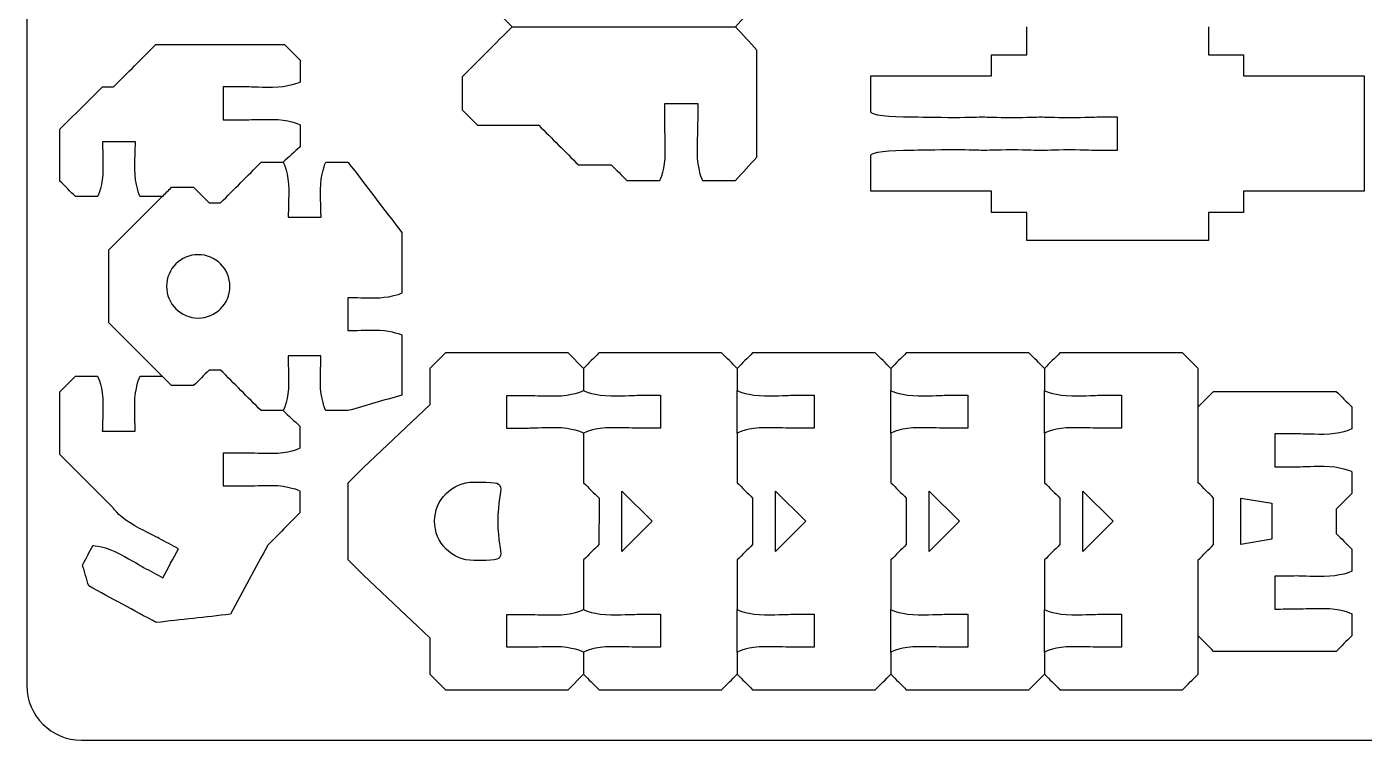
# Model space of a CAD drawing. Extents: x 0 to 680, y 0 to 410.
# Drawn here: x 230 to 351.9, y 280 to 345 of the extents above; entities that cross this region are included whole.
import ezdxf

# ---------------------------------------------------------------- set-up
doc = ezdxf.new("R2010")
doc.units = 0
doc.header["$MEASUREMENT"] = 0
doc.layers.add('DEFAULT', color=18, linetype='CONTINUOUS')

msp = doc.modelspace()

# ---------------------------------------------------------------- linework, layer by layer
at = {"layer": 'DEFAULT', "color": 1}
for points in [[(280.73, 313.88), (279.32, 315.29), (268.15, 315.29), (266.73, 313.88), (266.73, 310.56), (260.68, 304.86), (259.26, 303.44), (259.26, 296.46), (260.68, 295.05), (266.73, 289.34), (266.73, 286.02), (268.15, 284.61), (279.32, 284.61), (280.73, 286.02)], [(294.73, 307.97), (294.73, 311.88)], [(308.73, 307.97), (308.72, 311.88)], [(322.73, 307.97), (322.72, 311.88)], [(294.73, 288.02), (294.73, 291.92)], [(308.73, 288.02), (308.72, 291.92)], [(322.73, 288.02), (322.72, 291.92)]]:
    msp.add_lwpolyline(points, dxfattribs=at)
for points in [[(284.22, 302.71), (286.98, 299.95), (284.22, 297.19)], [(298.22, 302.71), (300.97, 299.95), (298.22, 297.19)], [(312.21, 302.71), (314.97, 299.95), (312.21, 297.19)], [(326.21, 302.71), (328.97, 299.95), (326.21, 297.19)], [(343.45, 298.31), (340.62, 297.84), (340.62, 302.06), (343.45, 301.59)]]:
    msp.add_lwpolyline(points, close=True, dxfattribs=at)
for points, knots in [([(445, 280.01), (375, 280.01), (305, 280.01), (235, 280.01), (232.24, 280.01), (230.01, 282.25), (230.01, 285), (230.01, 325), (230.01, 365), (230.01, 405), (230.01, 407.77), (232.24, 410), (235, 410), (305, 410), (375, 410), (445, 410), (447.76, 410), (450, 407.77), (450, 405), (450, 365), (450, 325), (450, 285), (450, 282.25), (447.76, 280.01), (445, 280.01)], [0, 0, 0, 0, 595.271, 595.271, 595.271, 596.271, 596.271, 596.271, 936.431, 936.431, 936.431, 937.431, 937.431, 937.431, 1532.702, 1532.702, 1532.702, 1533.702, 1533.702, 1533.702, 1873.862, 1873.862, 1873.862, 1874.862, 1874.862, 1874.862, 1874.862]), ([(296.52, 356.88), (296.52, 353.63), (296.52, 350.38), (296.52, 347.12), (295.88, 346.42), (295.23, 345.71), (294.58, 345), (287.8, 345), (281.01, 345), (274.23, 345), (272.71, 346.52), (271.19, 348.05), (269.67, 349.57), (269.67, 350.57), (269.67, 351.56), (269.67, 352.56), (270.14, 353.04), (270.61, 353.51), (271.08, 353.98), (272.94, 353.98), (274.8, 353.98), (276.65, 353.98), (277.86, 355.18), (279.06, 356.38), (280.26, 357.58), (281.26, 357.58), (282.26, 357.58), (283.26, 357.58), (283.73, 358.06), (284.2, 358.53), (284.67, 359), (285.67, 359), (286.67, 359), (287.68, 359), (287.74, 359), (288.18, 357.88), (288.18, 356.5), (288.18, 355.12), (288.13, 354.34), (288.13, 354), (288.14, 353.33), (288.14, 352.67), (288.14, 352), (289.14, 352), (290.14, 352), (291.14, 352), (291.13, 352.67), (291.13, 353.34), (291.13, 354), (291.13, 354.35), (291.08, 355.12), (291.08, 356.5), (291.08, 357.88), (291.53, 359.01), (291.58, 359), (292.58, 359), (293.58, 359), (294.58, 359), (295.23, 358.3), (295.88, 357.59), (296.52, 356.88)], [8.153539, 8.153539, 8.153539, 8.153539, 35.813539, 35.813539, 35.813539, 43.967078, 43.967078, 43.967078, 101.657078, 101.657078, 101.657078, 119.942152, 119.942152, 119.942152, 128.442152, 128.442152, 128.442152, 134.106082, 134.106082, 134.106082, 149.915082, 149.915082, 149.915082, 164.369052, 164.369052, 164.369052, 172.869052, 172.869052, 172.869052, 178.539341, 178.539341, 178.539341, 187.049341, 187.049341, 187.049341, 188.049341, 188.049341, 188.049341, 189.049341, 189.049341, 189.049341, 194.709348, 194.709348, 194.709348, 203.209348, 203.209348, 203.209348, 208.879356, 208.879356, 208.879356, 209.879356, 209.879356, 209.879356, 210.879356, 210.879356, 210.879356, 219.379356, 219.379356, 219.379356, 227.532895, 227.532895, 227.532895, 227.532895]), ([(274.23, 345), (272.71, 343.48), (271.19, 341.96), (269.67, 340.44), (269.67, 339.44), (269.67, 338.44), (269.67, 337.44), (270.14, 336.97), (270.61, 336.5), (271.08, 336.03), (272.94, 336.03), (274.8, 336.03), (276.65, 336.03), (277.86, 334.83), (279.06, 333.63), (280.26, 332.42), (281.26, 332.42), (282.26, 332.42), (283.26, 332.42), (283.73, 331.95), (284.2, 331.48), (284.67, 331.01), (285.67, 331.01), (286.67, 331.01), (287.68, 331.01), (287.74, 331.01), (288.18, 332.13), (288.18, 333.51), (288.18, 334.89), (288.13, 335.67), (288.13, 336.01), (288.14, 336.67), (288.14, 337.34), (288.14, 338.01), (289.14, 338.01), (290.14, 338.01), (291.14, 338.01), (291.13, 337.34), (291.13, 336.67), (291.13, 336), (291.13, 335.66), (291.08, 334.89), (291.08, 333.5), (291.08, 332.12), (291.53, 331), (291.58, 331.01), (292.58, 331.01), (293.58, 331.01), (294.58, 331.01), (295.23, 331.71), (295.88, 332.42), (296.52, 333.13), (296.52, 336.38), (296.52, 339.63), (296.52, 342.88), (295.88, 343.59), (295.23, 344.3), (294.58, 345)], [0, 0, 0, 0, 18.285074, 18.285074, 18.285074, 26.785074, 26.785074, 26.785074, 32.448296, 32.448296, 32.448296, 48.257296, 48.257296, 48.257296, 62.711973, 62.711973, 62.711973, 71.211973, 71.211973, 71.211973, 76.882262, 76.882262, 76.882262, 85.392262, 85.392262, 85.392262, 86.392262, 86.392262, 86.392262, 87.392262, 87.392262, 87.392262, 93.052271, 93.052271, 93.052271, 101.552271, 101.552271, 101.552271, 107.22228, 107.22228, 107.22228, 108.22228, 108.22228, 108.22228, 109.22228, 109.22228, 109.22228, 117.72228, 117.72228, 117.72228, 125.875819, 125.875819, 125.875819, 153.535819, 153.535819, 153.535819, 161.689358, 161.689358, 161.689358, 161.689358]), ([(337.66, 345), (337.66, 344.16), (337.66, 343.31), (337.66, 342.46), (338.73, 342.46), (339.8, 342.46), (340.86, 342.46), (340.86, 341.82), (340.86, 341.17), (340.86, 340.52), (344.53, 340.52), (348.19, 340.52), (351.86, 340.52), (351.86, 337.02), (351.86, 333.52), (351.86, 330.02), (348.19, 330.02), (344.53, 330.02), (340.86, 330.02), (340.86, 329.37), (340.86, 328.72), (340.86, 328.07), (339.8, 328.07), (338.73, 328.07), (337.66, 328.07), (337.66, 327.22), (337.66, 326.37), (337.66, 325.53), (332.15, 325.53), (326.63, 325.53), (321.11, 325.53), (321.11, 326.37), (321.11, 327.22), (321.11, 328.07), (320.05, 328.07), (318.98, 328.07), (317.91, 328.07), (317.91, 328.72), (317.91, 329.37), (317.91, 330.02), (314.25, 330.02), (310.58, 330.02), (306.92, 330.02), (306.92, 331.12), (306.92, 332.22), (306.92, 333.31), (306.92, 333.56), (308.58, 333.77), (310.63, 333.77), (310.99, 333.77), (313.05, 333.82), (314.5, 333.82), (315.96, 333.82), (316.77, 333.77), (317.13, 333.77), (317.49, 333.77), (318.3, 333.81), (319.75, 333.81), (321.21, 333.81), (322.03, 333.76), (322.39, 333.76), (322.75, 333.76), (323.56, 333.81), (325.02, 333.81), (326.47, 333.81), (327.29, 333.76), (327.65, 333.76), (328.23, 333.76), (328.81, 333.76), (329.39, 333.76), (329.39, 334.76), (329.39, 335.76), (329.39, 336.76), (329.39, 336.76), (327.84, 336.76), (327.65, 336.76), (327.3, 336.76), (326.48, 336.71), (325.02, 336.71), (323.56, 336.71), (322.74, 336.76), (322.38, 336.76), (322.03, 336.76), (321.21, 336.71), (319.76, 336.71), (318.3, 336.71), (317.49, 336.76), (317.13, 336.76), (316.77, 336.76), (315.96, 336.72), (314.5, 336.72), (313.05, 336.72), (310.99, 336.76), (310.63, 336.76), (308.58, 336.76), (306.92, 336.97), (306.92, 337.22), (306.92, 338.32), (306.92, 339.42), (306.92, 340.52), (310.58, 340.52), (314.25, 340.52), (317.91, 340.52), (317.91, 341.17), (317.91, 341.82), (317.91, 342.46), (318.98, 342.46), (320.05, 342.46), (321.11, 342.46), (321.11, 343.31), (321.11, 344.16), (321.11, 345)], [0, 0, 0, 0, 7.201, 7.201, 7.201, 16.277, 16.277, 16.277, 21.797, 21.797, 21.797, 52.968, 52.968, 52.968, 82.727, 82.727, 82.727, 113.898, 113.898, 113.898, 119.43, 119.43, 119.43, 128.506, 128.506, 128.506, 135.705, 135.705, 135.705, 182.612, 182.612, 182.612, 189.811, 189.811, 189.811, 198.887, 198.887, 198.887, 204.419, 204.419, 204.419, 235.59, 235.59, 235.59, 244.929, 244.929, 244.929, 245.929, 245.929, 245.929, 246.929, 246.929, 246.929, 247.929, 247.929, 247.929, 248.929, 248.929, 248.929, 249.929, 249.929, 249.929, 250.929, 250.929, 250.929, 251.929, 251.929, 251.929, 256.872, 256.872, 256.872, 265.362, 265.362, 265.362, 266.362, 266.362, 266.362, 267.362, 267.362, 267.362, 268.362, 268.362, 268.362, 269.362, 269.362, 269.362, 270.362, 270.362, 270.362, 271.362, 271.362, 271.362, 272.362, 272.362, 272.362, 273.362, 273.362, 273.362, 282.702, 282.702, 282.702, 313.873, 313.873, 313.873, 319.393, 319.393, 319.393, 328.469, 328.469, 328.469, 335.67, 335.67, 335.67, 335.67]), ([(242.35, 329.53), (241.68, 329.53), (241.02, 329.53), (240.35, 329.53), (240.3, 329.53), (239.85, 330.65), (239.85, 332.03), (239.85, 333.41), (239.91, 334.19), (239.91, 334.53), (238.91, 334.53), (237.91, 334.53), (236.91, 334.53), (236.9, 334.19), (236.95, 333.41), (236.95, 332.03), (236.95, 330.65), (236.5, 329.53), (236.44, 329.53), (235.78, 329.53), (235.11, 329.53), (234.44, 329.53), (233.97, 330.01), (233.5, 330.48), (233.03, 330.95), (233.03, 332.5), (233.03, 334.05), (233.03, 335.6), (233.02, 335.61), (233.01, 335.62), (233, 335.63), (234.3, 336.93), (235.6, 338.23), (236.9, 339.53), (237.24, 339.53), (237.57, 339.53), (237.91, 339.53), (239.19, 340.81), (240.48, 342.1), (241.76, 343.39), (245.67, 343.39), (249.58, 343.39), (253.49, 343.39), (253.96, 342.92), (254.43, 342.44), (254.91, 341.97), (254.91, 341.31), (254.91, 340.64), (254.91, 339.97), (254.91, 339.92), (253.78, 339.47), (252.4, 339.47), (251.02, 339.47), (250.25, 339.53), (249.9, 339.52), (249.24, 339.53), (248.57, 339.53), (247.9, 339.53), (247.9, 338.53), (247.9, 337.53), (247.9, 336.53), (248.57, 336.53), (249.23, 336.53), (249.9, 336.53), (250.24, 336.53), (251.02, 336.57), (252.4, 336.57), (253.78, 336.57), (254.9, 336.13), (254.9, 336.07), (254.9, 335.4), (254.9, 334.73), (254.9, 334.07), (254.39, 333.6), (253.87, 333.13), (253.36, 332.67)], [0, 0, 0, 0, 5.67, 5.67, 5.67, 6.67, 6.67, 6.67, 7.67, 7.67, 7.67, 16.169, 16.169, 16.169, 17.169, 17.169, 17.169, 18.169, 18.169, 18.169, 23.838, 23.838, 23.838, 29.508996, 29.508996, 29.508996, 42.707996, 42.707996, 42.707996, 42.800192, 42.800192, 42.800192, 58.434325, 58.434325, 58.434325, 61.275325, 61.275325, 61.275325, 76.739045, 76.739045, 76.739045, 109.989045, 109.989045, 109.989045, 115.659334, 115.659334, 115.659334, 121.329334, 121.329334, 121.329334, 122.329334, 122.329334, 122.329334, 123.329334, 123.329334, 123.329334, 128.998343, 128.998343, 128.998343, 137.498343, 137.498343, 137.498343, 143.157343, 143.157343, 143.157343, 144.157343, 144.157343, 144.157343, 145.157343, 145.157343, 145.157343, 150.827343, 150.827343, 150.827343, 156.719559, 156.719559, 156.719559, 156.719559]), ([(251.36, 310.03), (252.03, 310.03), (252.7, 310.03), (253.36, 310.03), (253.42, 310.03), (253.86, 311.15), (253.86, 312.53), (253.86, 313.91), (253.81, 314.69), (253.81, 315.03), (254.81, 315.03), (255.81, 315.03), (256.81, 315.03), (256.81, 314.69), (256.76, 313.92), (256.76, 312.53), (256.77, 311.15), (257.21, 310.04), (257.27, 310.04), (257.93, 310.03), (258.6, 310.03), (259.27, 310.03), (260.9, 310.5), (262.54, 310.97), (264.17, 311.45), (264.17, 313.27), (264.17, 315.1), (264.17, 316.93), (263.87, 317.07), (262.91, 317.37), (261.77, 317.37), (260.38, 317.37), (259.61, 317.32), (259.27, 317.32), (259.27, 318.32), (259.27, 319.32), (259.27, 320.32), (259.61, 320.32), (260.38, 320.27), (261.76, 320.27), (262.91, 320.28), (263.88, 320.58), (264.17, 320.72), (264.17, 322.56), (264.17, 324.41), (264.17, 326.26), (262.54, 328.4), (260.9, 330.54), (259.27, 332.67), (258.6, 332.67), (257.94, 332.67), (257.27, 332.67), (257.22, 332.67), (256.77, 331.55), (256.77, 330.17), (256.77, 328.79), (256.82, 328.01), (256.82, 327.67), (255.82, 327.67), (254.83, 327.67), (253.83, 327.67), (253.82, 328.01), (253.87, 328.79), (253.87, 330.17), (253.86, 331.55), (253.42, 332.67), (253.36, 332.67), (252.7, 332.67), (252.03, 332.67), (251.36, 332.67), (250.13, 331.43), (248.9, 330.2), (247.67, 328.97), (247.32, 328.97), (246.97, 328.97), (246.62, 328.97), (246.15, 329.44), (245.68, 329.91), (245.2, 330.38), (244.54, 330.38), (243.87, 330.38), (243.2, 330.38), (242.92, 330.1), (242.63, 329.81), (242.35, 329.53), (240.73, 327.91), (239.11, 326.29), (237.49, 324.67), (237.49, 322.46), (237.49, 320.24), (237.49, 318.03), (239.39, 316.12), (241.3, 314.22), (243.2, 312.31), (243.87, 312.31), (244.54, 312.31), (245.2, 312.31), (245.68, 312.78), (246.15, 313.25), (246.62, 313.73), (246.97, 313.73), (247.32, 313.73), (247.67, 313.73), (248.9, 312.49), (250.13, 311.26), (251.36, 310.03)], [14.813889, 14.813889, 14.813889, 14.813889, 20.483889, 20.483889, 20.483889, 21.483889, 21.483889, 21.483889, 22.483889, 22.483889, 22.483889, 30.983889, 30.983889, 30.983889, 31.983889, 31.983889, 31.983889, 32.983889, 32.983889, 32.983889, 38.643898, 38.643898, 38.643898, 53.120368, 53.120368, 53.120368, 68.660368, 68.660368, 68.660368, 69.660368, 69.660368, 69.660368, 70.660368, 70.660368, 70.660368, 79.160368, 79.160368, 79.160368, 80.160368, 80.160368, 80.160368, 81.160368, 81.160368, 81.160368, 96.870368, 96.870368, 96.870368, 119.75535, 119.75535, 119.75535, 125.42535, 125.42535, 125.42535, 126.42535, 126.42535, 126.42535, 127.42535, 127.42535, 127.42535, 135.92535, 135.92535, 135.92535, 136.92535, 136.92535, 136.92535, 137.92535, 137.92535, 137.92535, 143.59535, 143.59535, 143.59535, 158.409239, 158.409239, 158.409239, 161.389239, 161.389239, 161.389239, 167.060235, 167.060235, 167.060235, 172.730235, 172.730235, 172.730235, 176.152632, 176.152632, 176.152632, 195.6405, 195.6405, 195.6405, 214.4705, 214.4705, 214.4705, 237.394902, 237.394902, 237.394902, 243.064902, 243.064902, 243.064902, 248.735898, 248.735898, 248.735898, 251.715898, 251.715898, 251.715898, 266.529787, 266.529787, 266.529787, 266.529787]), ([(242.74, 321.35), (242.74, 322.95), (244.03, 324.24), (245.62, 324.24), (247.22, 324.24), (248.51, 322.95), (248.51, 321.35), (248.51, 319.76), (247.22, 318.47), (245.62, 318.47), (244.03, 318.47), (242.74, 319.76), (242.74, 321.35)], [1, 1, 1, 1, 2, 2, 2, 3, 3, 3, 4, 4, 4, 5, 5, 5, 5]), ([(294.73, 313.88), (294.26, 314.35), (293.79, 314.82), (293.31, 315.29), (289.59, 315.29), (285.87, 315.29), (282.14, 315.29), (281.67, 314.82), (281.2, 314.35), (280.73, 313.88), (280.73, 313.21), (280.73, 312.54), (280.73, 311.88), (280.72, 311.82), (281.85, 311.38), (283.23, 311.38), (284.61, 311.38), (285.39, 311.43), (285.73, 311.43), (286.4, 311.43), (287.06, 311.43), (287.73, 311.43), (287.73, 310.43), (287.73, 309.43), (287.73, 308.43), (287.06, 308.43), (286.4, 308.43), (285.73, 308.43), (285.39, 308.43), (284.62, 308.48), (283.23, 308.48), (281.85, 308.47), (280.73, 308.03), (280.73, 307.97), (280.73, 306.47), (280.73, 304.97), (280.73, 303.47), (281.2, 303), (281.67, 302.53), (282.15, 302.06), (282.14, 300.65), (282.14, 299.25), (282.14, 297.84), (281.67, 297.37), (281.2, 296.9), (280.73, 296.43), (280.73, 294.93), (280.73, 293.43), (280.73, 291.92), (280.72, 291.87), (281.85, 291.42), (283.23, 291.43), (284.61, 291.43), (285.39, 291.48), (285.73, 291.48), (286.4, 291.48), (287.06, 291.48), (287.73, 291.48), (287.73, 290.48), (287.73, 289.48), (287.73, 288.48), (287.06, 288.48), (286.4, 288.48), (285.73, 288.48), (285.39, 288.48), (284.62, 288.52), (283.23, 288.53), (281.85, 288.52), (280.73, 288.08), (280.73, 288.02), (280.73, 287.35), (280.73, 286.69), (280.73, 286.02), (281.2, 285.55), (281.67, 285.08), (282.15, 284.6), (285.87, 284.6), (289.59, 284.6), (293.31, 284.6), (293.79, 285.08), (294.26, 285.55), (294.73, 286.02)], [0, 0, 0, 0, 5.670289, 5.670289, 5.670289, 37.339289, 37.339289, 37.339289, 43.010286, 43.010286, 43.010286, 48.680286, 48.680286, 48.680286, 49.680286, 49.680286, 49.680286, 50.680286, 50.680286, 50.680286, 56.348325, 56.348325, 56.348325, 64.848325, 64.848325, 64.848325, 70.509335, 70.509335, 70.509335, 71.509335, 71.509335, 71.509335, 72.509335, 72.509335, 72.509335, 85.259335, 85.259335, 85.259335, 90.929625, 90.929625, 90.929625, 102.890628, 102.890628, 102.890628, 108.561624, 108.561624, 108.561624, 121.320624, 121.320624, 121.320624, 122.320624, 122.320624, 122.320624, 123.320624, 123.320624, 123.320624, 128.988633, 128.988633, 128.988633, 137.488633, 137.488633, 137.488633, 143.149642, 143.149642, 143.149642, 144.149642, 144.149642, 144.149642, 145.149642, 145.149642, 145.149642, 150.819642, 150.819642, 150.819642, 156.489224, 156.489224, 156.489224, 188.149224, 188.149224, 188.149224, 193.818806, 193.818806, 193.818806, 193.818806]), ([(308.73, 313.88), (308.26, 314.35), (307.78, 314.82), (307.31, 315.29), (303.59, 315.29), (299.86, 315.29), (296.14, 315.29), (295.67, 314.82), (295.2, 314.35), (294.73, 313.88), (294.73, 313.21), (294.73, 312.54), (294.73, 311.88), (294.72, 311.82), (295.85, 311.38), (297.23, 311.38), (298.61, 311.38), (299.39, 311.43), (299.73, 311.43), (300.4, 311.43), (301.06, 311.43), (301.73, 311.43), (301.73, 310.43), (301.73, 309.43), (301.73, 308.43), (301.06, 308.43), (300.4, 308.43), (299.73, 308.43), (299.39, 308.43), (298.61, 308.48), (297.23, 308.48), (295.85, 308.47), (294.73, 308.03), (294.73, 307.97), (294.73, 306.47), (294.73, 304.97), (294.73, 303.47), (295.2, 303), (295.67, 302.53), (296.14, 302.06), (296.14, 300.65), (296.14, 299.25), (296.14, 297.84), (295.67, 297.37), (295.2, 296.9), (294.73, 296.43), (294.73, 294.93), (294.73, 293.43), (294.73, 291.92), (294.72, 291.87), (295.85, 291.42), (297.23, 291.43), (298.61, 291.43), (299.39, 291.48), (299.73, 291.48), (300.4, 291.48), (301.06, 291.48), (301.73, 291.48), (301.73, 290.48), (301.73, 289.48), (301.73, 288.48), (301.06, 288.48), (300.4, 288.48), (299.73, 288.48), (299.39, 288.48), (298.61, 288.52), (297.23, 288.53), (295.85, 288.52), (294.73, 288.08), (294.73, 288.02), (294.73, 287.35), (294.73, 286.69), (294.73, 286.02), (295.2, 285.55), (295.67, 285.08), (296.14, 284.6), (299.87, 284.6), (303.59, 284.6), (307.31, 284.6), (307.78, 285.08), (308.26, 285.55), (308.73, 286.02)], [0, 0, 0, 0, 5.670289, 5.670289, 5.670289, 37.342289, 37.342289, 37.342289, 43.012579, 43.012579, 43.012579, 48.682579, 48.682579, 48.682579, 49.682579, 49.682579, 49.682579, 50.682579, 50.682579, 50.682579, 56.353618, 56.353618, 56.353618, 64.853618, 64.853618, 64.853618, 70.51563, 70.51563, 70.51563, 71.51563, 71.51563, 71.51563, 72.51563, 72.51563, 72.51563, 85.26563, 85.26563, 85.26563, 90.938041, 90.938041, 90.938041, 102.899047, 102.899047, 102.899047, 108.569336, 108.569336, 108.569336, 121.329336, 121.329336, 121.329336, 122.329336, 122.329336, 122.329336, 123.329336, 123.329336, 123.329336, 129.000345, 129.000345, 129.000345, 137.500345, 137.500345, 137.500345, 143.162354, 143.162354, 143.162354, 144.162354, 144.162354, 144.162354, 145.162354, 145.162354, 145.162354, 150.832354, 150.832354, 150.832354, 156.504765, 156.504765, 156.504765, 188.164765, 188.164765, 188.164765, 193.835054, 193.835054, 193.835054, 193.835054]), ([(322.73, 313.88), (322.25, 314.35), (321.78, 314.82), (321.31, 315.29), (317.59, 315.29), (313.86, 315.29), (310.14, 315.29), (309.67, 314.82), (309.2, 314.35), (308.72, 313.88), (308.72, 313.21), (308.72, 312.54), (308.72, 311.88), (308.72, 311.82), (309.85, 311.38), (311.23, 311.38), (312.61, 311.38), (313.38, 311.43), (313.73, 311.43), (314.39, 311.43), (315.06, 311.43), (315.73, 311.43), (315.73, 310.43), (315.73, 309.43), (315.73, 308.44), (315.06, 308.43), (314.4, 308.43), (313.73, 308.43), (313.39, 308.43), (312.61, 308.48), (311.23, 308.48), (309.85, 308.47), (308.73, 308.03), (308.73, 307.97), (308.73, 306.47), (308.73, 304.97), (308.73, 303.47), (309.2, 303), (309.67, 302.53), (310.14, 302.06), (310.14, 300.65), (310.14, 299.25), (310.14, 297.84), (309.67, 297.37), (309.2, 296.9), (308.72, 296.43), (308.72, 294.93), (308.72, 293.43), (308.72, 291.92), (308.72, 291.87), (309.85, 291.42), (311.23, 291.43), (312.61, 291.43), (313.38, 291.48), (313.73, 291.48), (314.39, 291.48), (315.06, 291.48), (315.73, 291.48), (315.73, 290.48), (315.73, 289.48), (315.73, 288.48), (315.06, 288.48), (314.4, 288.48), (313.73, 288.48), (313.39, 288.48), (312.61, 288.52), (311.23, 288.53), (309.85, 288.52), (308.73, 288.08), (308.73, 288.02), (308.73, 287.35), (308.73, 286.69), (308.73, 286.02), (309.2, 285.55), (309.67, 285.08), (310.14, 284.6), (313.87, 284.6), (317.59, 284.6), (321.31, 284.6), (321.78, 285.08), (322.25, 285.55), (322.73, 286.02)], [0, 0, 0, 0, 5.670289, 5.670289, 5.670289, 37.341289, 37.341289, 37.341289, 43.011579, 43.011579, 43.011579, 48.681579, 48.681579, 48.681579, 49.681579, 49.681579, 49.681579, 50.681579, 50.681579, 50.681579, 56.350621, 56.350621, 56.350621, 64.850621, 64.850621, 64.850621, 70.510634, 70.510634, 70.510634, 71.510634, 71.510634, 71.510634, 72.510634, 72.510634, 72.510634, 85.260634, 85.260634, 85.260634, 90.932338, 90.932338, 90.932338, 102.893343, 102.893343, 102.893343, 108.562925, 108.562925, 108.562925, 121.322925, 121.322925, 121.322925, 122.322925, 122.322925, 122.322925, 123.322925, 123.322925, 123.322925, 128.991934, 128.991934, 128.991934, 137.491934, 137.491934, 137.491934, 143.151942, 143.151942, 143.151942, 144.151942, 144.151942, 144.151942, 145.151942, 145.151942, 145.151942, 150.820942, 150.820942, 150.820942, 156.492646, 156.492646, 156.492646, 188.152646, 188.152646, 188.152646, 193.822935, 193.822935, 193.822935, 193.822935]), ([(336.72, 310.38), (336.72, 311.55), (336.72, 312.71), (336.72, 313.88), (336.25, 314.35), (335.78, 314.82), (335.31, 315.29), (331.59, 315.29), (327.86, 315.29), (324.14, 315.29), (323.67, 314.82), (323.19, 314.35), (322.72, 313.88), (322.72, 313.21), (322.72, 312.54), (322.72, 311.88), (322.72, 311.82), (323.84, 311.38), (325.22, 311.38), (326.61, 311.38), (327.38, 311.43), (327.73, 311.43), (328.39, 311.43), (329.06, 311.43), (329.73, 311.43), (329.73, 310.43), (329.73, 309.43), (329.73, 308.43), (329.06, 308.43), (328.39, 308.43), (327.73, 308.43), (327.39, 308.43), (326.61, 308.48), (325.22, 308.48), (323.84, 308.47), (322.73, 308.03), (322.73, 307.97), (322.73, 306.47), (322.73, 304.97), (322.73, 303.47), (323.2, 303), (323.67, 302.53), (324.14, 302.06), (324.14, 300.65), (324.14, 299.25), (324.14, 297.84), (323.67, 297.37), (323.19, 296.9), (322.72, 296.43), (322.72, 294.93), (322.72, 293.43), (322.72, 291.92), (322.72, 291.87), (323.84, 291.42), (325.22, 291.43), (326.61, 291.43), (327.38, 291.48), (327.73, 291.48), (328.39, 291.48), (329.06, 291.48), (329.73, 291.48), (329.73, 290.48), (329.73, 289.48), (329.73, 288.48), (329.06, 288.48), (328.39, 288.48), (327.73, 288.48), (327.39, 288.48), (326.61, 288.52), (325.22, 288.53), (323.84, 288.52), (322.73, 288.08), (322.73, 288.02), (322.73, 287.35), (322.73, 286.69), (322.73, 286.02), (323.2, 285.55), (323.67, 285.08), (324.14, 284.6), (327.86, 284.6), (331.59, 284.6), (335.31, 284.6), (335.78, 285.08), (336.25, 285.55), (336.72, 286.02), (336.72, 287.19), (336.72, 288.35), (336.72, 289.52)], [0, 0, 0, 0, 9.92, 9.92, 9.92, 15.589582, 15.589582, 15.589582, 47.260582, 47.260582, 47.260582, 52.931579, 52.931579, 52.931579, 58.601579, 58.601579, 58.601579, 59.601579, 59.601579, 59.601579, 60.601579, 60.601579, 60.601579, 66.270618, 66.270618, 66.270618, 74.770618, 74.770618, 74.770618, 80.431628, 80.431628, 80.431628, 81.431628, 81.431628, 81.431628, 82.431628, 82.431628, 82.431628, 95.181628, 95.181628, 95.181628, 100.852625, 100.852625, 100.852625, 112.813629, 112.813629, 112.813629, 118.484625, 118.484625, 118.484625, 131.243625, 131.243625, 131.243625, 132.243625, 132.243625, 132.243625, 133.243625, 133.243625, 133.243625, 138.912634, 138.912634, 138.912634, 147.412634, 147.412634, 147.412634, 153.073643, 153.073643, 153.073643, 154.073643, 154.073643, 154.073643, 155.073643, 155.073643, 155.073643, 160.743643, 160.743643, 160.743643, 166.413932, 166.413932, 166.413932, 198.074932, 198.074932, 198.074932, 203.743807, 203.743807, 203.743807, 213.663807, 213.663807, 213.663807, 213.663807]), ([(253.36, 310.03), (253.87, 309.56), (254.38, 309.09), (254.89, 308.62), (254.89, 307.95), (254.89, 307.28), (254.89, 306.62), (254.89, 306.56), (253.77, 306.12), (252.39, 306.12), (251.01, 306.12), (250.23, 306.17), (249.89, 306.17), (249.22, 306.17), (248.55, 306.17), (247.89, 306.17), (247.89, 305.17), (247.89, 304.17), (247.89, 303.17), (248.55, 303.17), (249.22, 303.17), (249.88, 303.17), (250.23, 303.17), (251, 303.22), (252.39, 303.22), (253.76, 303.21), (254.88, 302.77), (254.88, 302.71), (254.88, 302.04), (254.88, 301.37), (254.88, 300.71), (253.91, 299.74), (252.94, 298.76), (251.97, 297.79), (250.83, 295.69), (249.7, 293.59), (248.56, 291.48), (246.31, 291.23), (244.06, 290.98), (241.81, 290.73), (239.76, 291.84), (237.71, 292.95), (235.65, 294.06), (235.46, 294.7), (235.27, 295.33), (235.08, 295.97), (235.4, 296.56), (235.71, 297.15), (236.03, 297.73), (236.06, 297.78), (237.25, 297.64), (238.47, 296.99), (239.69, 296.33), (240.34, 295.92), (240.64, 295.75), (241.23, 295.44), (241.82, 295.12), (242.41, 294.81), (242.88, 295.69), (243.35, 296.56), (243.83, 297.44), (243.24, 297.76), (242.66, 298.07), (242.07, 298.39), (241.77, 298.56), (241.06, 298.88), (239.85, 299.54), (238.63, 300.2), (237.86, 301.12), (237.89, 301.17), (236.27, 302.79), (234.65, 304.41), (233.03, 306.03), (233.03, 307.94), (233.03, 309.85), (233.03, 311.76), (233.5, 312.23), (233.97, 312.7), (234.44, 313.17), (235.11, 313.17), (235.78, 313.17), (236.44, 313.17), (236.5, 313.17), (236.95, 312.05), (236.94, 310.67), (236.94, 309.29), (236.89, 308.51), (236.89, 308.17), (237.89, 308.17), (238.89, 308.17), (239.89, 308.17), (239.89, 308.51), (239.84, 309.28), (239.84, 310.67), (239.85, 312.05), (240.29, 313.16), (240.35, 313.16), (241.01, 313.16), (241.68, 313.16), (242.35, 313.16)], [0, 0, 0, 0, 5.89482, 5.89482, 5.89482, 11.56482, 11.56482, 11.56482, 12.56482, 12.56482, 12.56482, 13.56482, 13.56482, 13.56482, 19.234829, 19.234829, 19.234829, 27.734829, 27.734829, 27.734829, 33.394829, 33.394829, 33.394829, 34.394829, 34.394829, 34.394829, 35.394829, 35.394829, 35.394829, 41.064829, 41.064829, 41.064829, 52.753305, 52.753305, 52.753305, 73.072081, 73.072081, 73.072081, 92.330016, 92.330016, 92.330016, 112.166833, 112.166833, 112.166833, 117.833912, 117.833912, 117.833912, 123.502792, 123.502792, 123.502792, 124.502792, 124.502792, 124.502792, 125.502792, 125.502792, 125.502792, 131.173027, 131.173027, 131.173027, 139.669099, 139.669099, 139.669099, 145.324433, 145.324433, 145.324433, 146.324433, 146.324433, 146.324433, 147.324433, 147.324433, 147.324433, 166.811588, 166.811588, 166.811588, 183.041588, 183.041588, 183.041588, 188.711878, 188.711878, 188.711878, 194.380878, 194.380878, 194.380878, 195.380878, 195.380878, 195.380878, 196.380878, 196.380878, 196.380878, 204.880878, 204.880878, 204.880878, 205.880878, 205.880878, 205.880878, 206.880878, 206.880878, 206.880878, 212.551878, 212.551878, 212.551878, 212.551878]), ([(280.73, 307.97), (280.73, 308.03), (279.61, 308.47), (278.23, 308.47), (276.85, 308.47), (276.07, 308.42), (275.73, 308.42), (275.07, 308.42), (274.4, 308.42), (273.73, 308.42), (273.73, 309.42), (273.73, 310.42), (273.73, 311.42), (274.4, 311.42), (275.06, 311.42), (275.73, 311.42), (276.07, 311.42), (276.85, 311.37), (278.23, 311.37), (279.61, 311.38), (280.73, 311.82), (280.73, 311.88)], [0, 0, 0, 0, 1, 1, 1, 2, 2, 2, 7.670032, 7.670032, 7.670032, 16.170032, 16.170032, 16.170032, 21.830041, 21.830041, 21.830041, 22.830041, 22.830041, 22.830041, 23.830041, 23.830041, 23.830041, 23.830041]), ([(338.14, 288.1), (341.86, 288.1), (345.58, 288.1), (349.31, 288.1), (349.78, 288.58), (350.25, 289.05), (350.72, 289.52), (350.72, 290.19), (350.72, 290.85), (350.72, 291.52), (350.73, 291.57), (349.6, 292.02), (348.22, 292.02), (346.84, 292.02), (346.06, 291.97), (345.72, 291.97), (345.06, 291.97), (344.39, 291.96), (343.72, 291.96), (343.72, 292.96), (343.72, 293.96), (343.72, 294.96), (344.39, 294.96), (345.05, 294.96), (345.72, 294.97), (346.06, 294.97), (346.84, 294.92), (348.22, 294.92), (349.6, 294.92), (350.72, 295.36), (350.72, 295.42), (350.72, 296.09), (350.72, 296.76), (350.72, 297.42), (350.25, 297.9), (349.78, 298.37), (349.31, 298.84), (349.31, 299.58), (349.31, 300.32), (349.31, 301.06), (349.78, 301.53), (350.25, 302), (350.72, 302.47), (350.72, 303.14), (350.72, 303.81), (350.72, 304.47), (350.73, 304.53), (349.6, 304.97), (348.22, 304.97), (346.84, 304.97), (346.06, 304.92), (345.72, 304.92), (345.06, 304.92), (344.39, 304.92), (343.72, 304.92), (343.72, 305.92), (343.72, 306.92), (343.72, 307.92), (344.39, 307.92), (345.05, 307.92), (345.72, 307.92), (346.06, 307.92), (346.84, 307.87), (348.22, 307.87), (349.6, 307.88), (350.72, 308.32), (350.72, 308.38), (350.72, 309.05), (350.72, 309.71), (350.72, 310.38), (350.25, 310.85), (349.78, 311.32), (349.3, 311.79), (345.58, 311.79), (341.86, 311.79), (338.14, 311.79), (337.67, 311.32), (337.2, 310.85), (336.72, 310.38), (336.72, 308.08), (336.72, 305.78), (336.72, 303.47), (337.2, 303), (337.67, 302.53), (338.14, 302.06), (338.14, 300.65), (338.14, 299.25), (338.14, 297.84), (337.67, 297.37), (337.2, 296.9), (336.72, 296.43), (336.72, 294.12), (336.72, 291.82), (336.72, 289.52), (337.2, 289.05), (337.67, 288.58), (338.14, 288.1)], [25.250996, 25.250996, 25.250996, 25.250996, 56.911996, 56.911996, 56.911996, 62.582993, 62.582993, 62.582993, 68.252993, 68.252993, 68.252993, 69.252993, 69.252993, 69.252993, 70.252993, 70.252993, 70.252993, 75.922, 75.922, 75.922, 84.422, 84.422, 84.422, 90.081007, 90.081007, 90.081007, 91.081007, 91.081007, 91.081007, 92.081007, 92.081007, 92.081007, 97.751007, 97.751007, 97.751007, 103.422003, 103.422003, 103.422003, 109.713003, 109.713003, 109.713003, 115.384, 115.384, 115.384, 121.054, 121.054, 121.054, 122.054, 122.054, 122.054, 123.054, 123.054, 123.054, 128.723009, 128.723009, 128.723009, 137.213009, 137.213009, 137.213009, 142.872017, 142.872017, 142.872017, 143.872017, 143.872017, 143.872017, 144.872017, 144.872017, 144.872017, 150.542017, 150.542017, 150.542017, 156.213721, 156.213721, 156.213721, 187.863721, 187.863721, 187.863721, 193.534717, 193.534717, 193.534717, 213.105717, 213.105717, 213.105717, 218.776007, 218.776007, 218.776007, 230.737007, 230.737007, 230.737007, 236.408003, 236.408003, 236.408003, 255.988003, 255.988003, 255.988003, 261.659, 261.659, 261.659, 261.659]), ([(270.73, 296.38), (274.3, 296.38), (272.92, 296.38), (272.92, 299.95), (272.92, 303.52), (274.3, 303.52), (270.73, 303.52), (268.76, 303.52), (267.16, 301.92), (267.16, 299.95), (267.16, 297.98), (268.76, 296.38), (270.73, 296.38)], [1, 1, 1, 1, 2, 2, 2, 3, 3, 3, 4, 4, 4, 5, 5, 5, 5]), ([(280.73, 288.02), (280.73, 288.07), (279.61, 288.52), (278.23, 288.52), (276.85, 288.52), (276.07, 288.47), (275.73, 288.47), (275.07, 288.47), (274.4, 288.47), (273.73, 288.47), (273.73, 289.47), (273.73, 290.46), (273.73, 291.46), (274.4, 291.46), (275.06, 291.47), (275.73, 291.47), (276.07, 291.47), (276.85, 291.42), (278.23, 291.42), (279.61, 291.42), (280.73, 291.87), (280.73, 291.93)], [0, 0, 0, 0, 1, 1, 1, 2, 2, 2, 7.670009, 7.670009, 7.670009, 16.160009, 16.160009, 16.160009, 21.820018, 21.820018, 21.820018, 22.820018, 22.820018, 22.820018, 23.820018, 23.820018, 23.820018, 23.820018])]:
    msp.add_open_spline(points, degree=3, knots=knots, dxfattribs=at)

doc.saveas('drawing.dxf')
